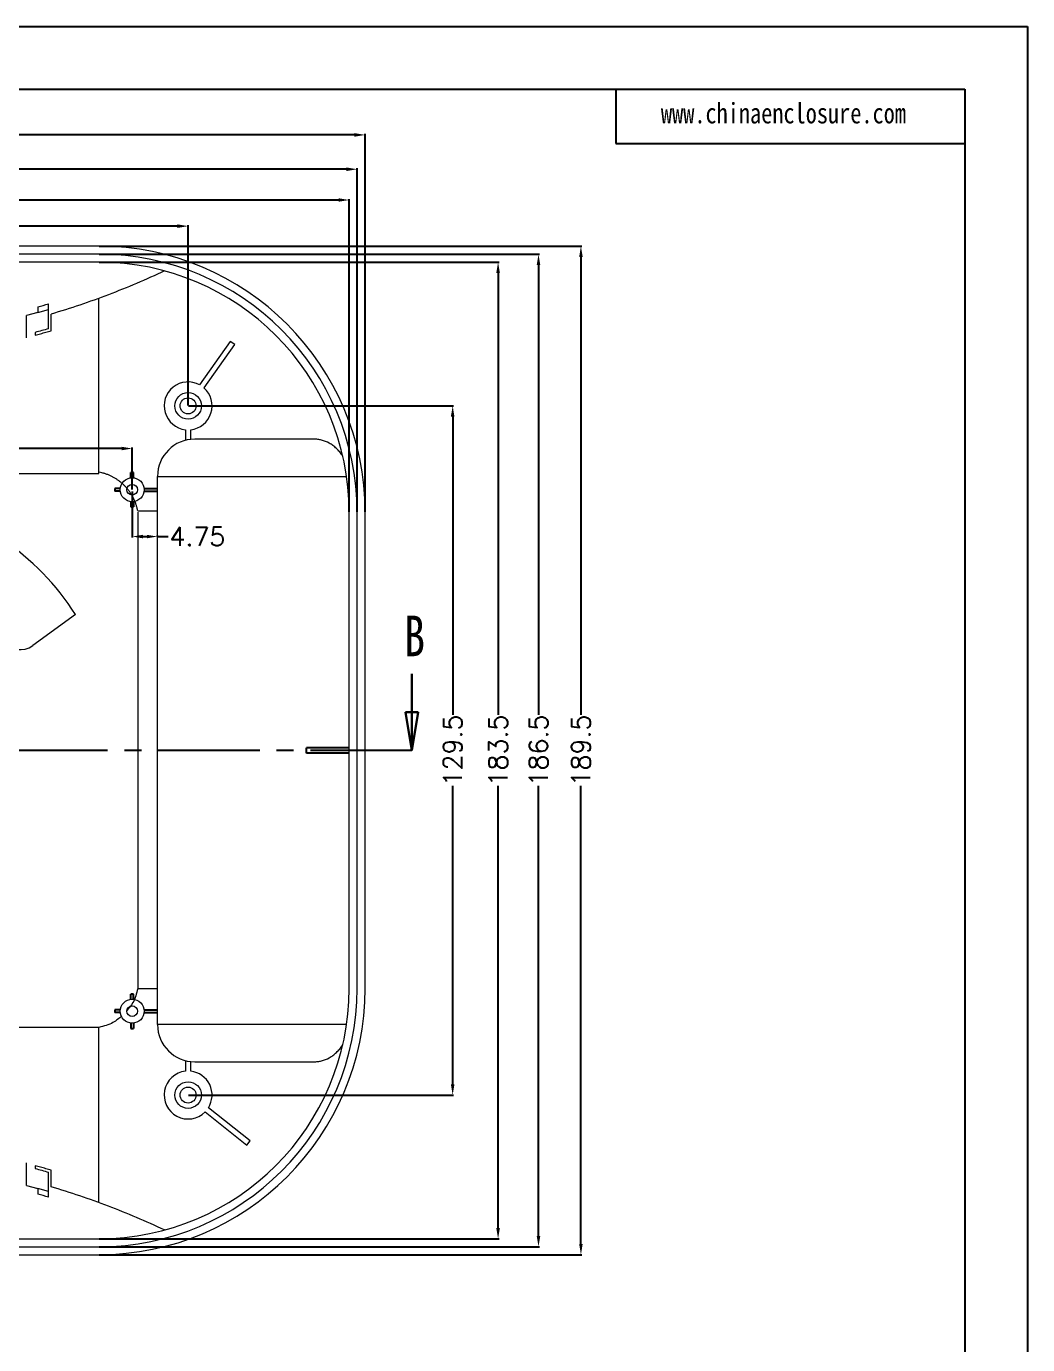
# Model space of a CAD drawing. Header units: inches. Extents: x 1848 to 4019, y 409 to 905.
# Drawn here: x 3196.3 to 3384.4, y 657.5 to 905.2 of the extents above; entities that cross this region are included whole.
import ezdxf

# ---------------------------------------------------------------- set-up
doc = ezdxf.new("R2010")
doc.units = ezdxf.units.IN
doc.linetypes.add('CENTER2', pattern=[28.575, 19.05, -3.175, 3.175, -3.175])
doc.layers.add('文字', color=81, linetype='Continuous')
doc.styles.add('SLDTEXTSTYLE0', font='TXT', dxfattribs={"width": 0.75})
doc.styles.get("Standard").update_dxf_attribs({"font": 'txt', "bigfont": 'gbcbig.shx'})
doc.styles.add('宋体', font='', dxfattribs={"width": 0.8, "height": 3.5})
doc.styles.get('宋体').set_extended_font_data('SimSun')
doc.dimstyles.new('3.5', dxfattribs={"dimtxt": 3.5, "dimasz": 2, "dimexe": 0.18, "dimexo": 0.0625, "dimgap": 0.25, "dimtad": 0, "dimzin": 12, "dimdsep": 46, "dimtxsty": 'Standard', "dimcen": 1, "dimclrd": 3, "dimclre": 3, "dimadec": 0, "dimazin": 0, "dimtfac": 1, "dimtofl": 0, "dimtmove": 0, "dimatfit": 3, "dimfxl": 0, "dimtolj": 1, "dimtzin": 0, "dimarcsym": 0})

# ---------------------------------------------------------------- blocks, each defined once
blk = doc.blocks.new('_CLOSED')
at = {"color": 0, "linetype": 'ByBlock', "lineweight": -2}
for p, q in [((-1, 0.166667), (0, 0)), ((-1, 0.166667), (-1, -0.166667)), ((0, 0), (-1, -0.166667)), ((0, 0), (-1, 0))]:
    blk.add_line(p, q, dxfattribs=at)
blk = doc.blocks.new('*D80')
at = {"color": 3, "lineweight": -2, "transparency": 16777216}
for p, q in [((3103.68, 833.98), (3103.68, 867.87)), ((3105.68, 867.69), (3160.84, 867.69)), ((3224.68, 867.69), (3169.51, 867.69)), ((3226.68, 833.98), (3226.68, 867.87))]:
    blk.add_line(p, q, dxfattribs=at)
at = {"color": 3, "transparency": 16777216}
for points in [[(3105.68, 868.02), (3105.68, 867.35), (3103.68, 867.69)], [(3224.68, 868.02), (3224.68, 867.35), (3226.68, 867.69)]]:
    blk.add_solid(points, dxfattribs=at)
at = {"layer": 'Defpoints', "color": 0, "transparency": 16777216}
for p in [(3226.68, 867.69), (3103.68, 833.91), (3226.68, 833.91)]:
    blk.add_point(p, dxfattribs=at)
at = {"color": 0, "transparency": 16777216, "insert": (3165.18, 867.69), "char_height": 3.5, "attachment_point": 5}
blk.add_mtext('\\A1;123', dxfattribs=at)
blk = doc.blocks.new('*D81')
at = {"color": 3, "lineweight": -2, "transparency": 16777216}
for p, q in [((3073.43, 813.98), (3073.43, 872.78)), ((3075.43, 872.6), (3158.51, 872.6)), ((3254.93, 872.6), (3171.84, 872.6)), ((3256.93, 813.98), (3256.93, 872.78))]:
    blk.add_line(p, q, dxfattribs=at)
at = {"color": 3, "transparency": 16777216}
for points in [[(3075.43, 872.93), (3075.43, 872.27), (3073.43, 872.6)], [(3254.93, 872.93), (3254.93, 872.27), (3256.93, 872.6)]]:
    blk.add_solid(points, dxfattribs=at)
at = {"layer": 'Defpoints', "color": 0, "transparency": 16777216}
for p in [(3256.93, 872.6), (3073.43, 813.91), (3256.93, 813.91)]:
    blk.add_point(p, dxfattribs=at)
at = {"color": 0, "transparency": 16777216, "insert": (3165.18, 872.6), "char_height": 3.5, "attachment_point": 5}
blk.add_mtext('\\A1;183.5', dxfattribs=at)
blk = doc.blocks.new('*D82')
at = {"color": 3, "lineweight": -2, "transparency": 16777216}
for p, q in [((3071.93, 813.98), (3071.93, 878.56)), ((3073.93, 878.38), (3158.51, 878.38)), ((3256.43, 878.38), (3171.84, 878.38)), ((3258.43, 813.98), (3258.43, 878.56))]:
    blk.add_line(p, q, dxfattribs=at)
at = {"color": 3, "transparency": 16777216}
for points in [[(3073.93, 878.71), (3073.93, 878.05), (3071.93, 878.38)], [(3256.43, 878.71), (3256.43, 878.05), (3258.43, 878.38)]]:
    blk.add_solid(points, dxfattribs=at)
at = {"layer": 'Defpoints', "color": 0, "transparency": 16777216}
for p in [(3071.93, 878.38), (3071.93, 813.91), (3258.43, 813.91)]:
    blk.add_point(p, dxfattribs=at)
at = {"color": 0, "transparency": 16777216, "insert": (3165.18, 878.38), "char_height": 3.5, "attachment_point": 5}
blk.add_mtext('\\A1;186.5', dxfattribs=at)
blk = doc.blocks.new('*D83')
at = {"color": 3, "lineweight": -2, "transparency": 16777216}
for p, q in [((3070.43, 813.98), (3070.43, 885.01)), ((3072.43, 884.83), (3158.51, 884.83)), ((3257.93, 884.83), (3171.84, 884.83)), ((3259.93, 813.98), (3259.93, 885.01))]:
    blk.add_line(p, q, dxfattribs=at)
at = {"color": 3, "transparency": 16777216}
for points in [[(3072.43, 885.17), (3072.43, 884.5), (3070.43, 884.83)], [(3257.93, 885.17), (3257.93, 884.5), (3259.93, 884.83)]]:
    blk.add_solid(points, dxfattribs=at)
at = {"layer": 'Defpoints', "color": 0, "transparency": 16777216}
for p in [(3070.43, 884.83), (3070.43, 813.91), (3259.93, 813.91)]:
    blk.add_point(p, dxfattribs=at)
at = {"color": 0, "transparency": 16777216, "insert": (3165.18, 884.83), "char_height": 3.5, "attachment_point": 5}
blk.add_mtext('\\A1;189.5', dxfattribs=at)
blk = doc.blocks.new('*D84')
at = {"color": 3, "lineweight": -2, "transparency": 16777216}
for p, q in [((3226.74, 833.91), (3276.56, 833.91)), ((3276.38, 831.91), (3276.38, 775.83)), ((3276.38, 706.41), (3276.38, 762.5)), ((3226.74, 704.41), (3276.56, 704.41))]:
    blk.add_line(p, q, dxfattribs=at)
at = {"color": 3, "transparency": 16777216}
for points in [[(3276.04, 831.91), (3276.71, 831.91), (3276.38, 833.91)], [(3276.04, 706.41), (3276.71, 706.41), (3276.38, 704.41)]]:
    blk.add_solid(points, dxfattribs=at)
at = {"layer": 'Defpoints', "color": 0, "transparency": 16777216}
for p in [(3226.68, 833.91), (3226.68, 704.41), (3276.38, 704.41)]:
    blk.add_point(p, dxfattribs=at)
at = {"color": 0, "transparency": 16777216, "insert": (3276.38, 769.16), "char_height": 3.5, "attachment_point": 5, "rotation": 90}
blk.add_mtext('\\A1;129.5', dxfattribs=at)
blk = doc.blocks.new('*D85')
at = {"color": 3, "lineweight": -2, "transparency": 16777216}
for p, q in [((3209.99, 860.91), (3285.09, 860.91)), ((3284.91, 858.91), (3284.91, 775.83)), ((3284.91, 679.41), (3284.91, 762.5)), ((3209.99, 677.41), (3285.09, 677.41))]:
    blk.add_line(p, q, dxfattribs=at)
at = {"color": 3, "transparency": 16777216}
for points in [[(3284.57, 858.91), (3285.24, 858.91), (3284.91, 860.91)], [(3284.57, 679.41), (3285.24, 679.41), (3284.91, 677.41)]]:
    blk.add_solid(points, dxfattribs=at)
at = {"layer": 'Defpoints', "color": 0, "transparency": 16777216}
for p in [(3209.93, 860.91), (3284.91, 860.91), (3209.93, 677.41)]:
    blk.add_point(p, dxfattribs=at)
at = {"color": 0, "transparency": 16777216, "insert": (3284.91, 769.16), "char_height": 3.5, "attachment_point": 5, "rotation": 90}
blk.add_mtext('\\A1;183.5', dxfattribs=at)
blk = doc.blocks.new('*D86')
at = {"color": 3, "lineweight": -2, "transparency": 16777216}
for p, q in [((3209.99, 862.41), (3292.68, 862.41)), ((3292.5, 860.41), (3292.5, 775.83)), ((3292.5, 677.91), (3292.5, 762.5)), ((3209.99, 675.91), (3292.68, 675.91))]:
    blk.add_line(p, q, dxfattribs=at)
at = {"color": 3, "transparency": 16777216}
for points in [[(3292.17, 860.41), (3292.83, 860.41), (3292.5, 862.41)], [(3292.17, 677.91), (3292.83, 677.91), (3292.5, 675.91)]]:
    blk.add_solid(points, dxfattribs=at)
at = {"layer": 'Defpoints', "color": 0, "transparency": 16777216}
for p in [(3209.93, 862.41), (3292.5, 862.41), (3209.93, 675.91)]:
    blk.add_point(p, dxfattribs=at)
at = {"color": 0, "transparency": 16777216, "insert": (3292.5, 769.16), "char_height": 3.5, "attachment_point": 5, "rotation": 90}
blk.add_mtext('\\A1;186.5', dxfattribs=at)
blk = doc.blocks.new('*D87')
at = {"color": 3, "lineweight": -2, "transparency": 16777216}
for p, q in [((3209.99, 863.91), (3300.65, 863.91)), ((3300.47, 861.91), (3300.47, 775.83)), ((3300.47, 676.41), (3300.47, 762.5)), ((3209.99, 674.41), (3300.65, 674.41))]:
    blk.add_line(p, q, dxfattribs=at)
at = {"color": 3, "transparency": 16777216}
for points in [[(3300.14, 861.91), (3300.8, 861.91), (3300.47, 863.91)], [(3300.14, 676.41), (3300.8, 676.41), (3300.47, 674.41)]]:
    blk.add_solid(points, dxfattribs=at)
at = {"layer": 'Defpoints', "color": 0, "transparency": 16777216}
for p in [(3209.93, 863.91), (3209.93, 674.41), (3300.47, 674.41)]:
    blk.add_point(p, dxfattribs=at)
at = {"color": 0, "transparency": 16777216, "insert": (3300.47, 769.16), "char_height": 3.5, "attachment_point": 5, "rotation": 90}
blk.add_mtext('\\A1;189.5', dxfattribs=at)
blk = doc.blocks.new('*D91')
at = {"color": 3, "lineweight": -2, "transparency": 16777216}
for p, q in [((3135.18, 818.23), (3135.18, 826.08)), ((3137.18, 825.9), (3173.09, 825.9)), ((3214.18, 825.9), (3178.26, 825.9)), ((3216.18, 818.23), (3216.18, 826.08))]:
    blk.add_line(p, q, dxfattribs=at)
at = {"color": 3, "transparency": 16777216}
for points in [[(3137.18, 826.23), (3137.18, 825.57), (3135.18, 825.9)], [(3214.18, 826.23), (3214.18, 825.57), (3216.18, 825.9)]]:
    blk.add_solid(points, dxfattribs=at)
at = {"layer": 'Defpoints', "color": 0, "transparency": 16777216}
for p in [(3216.18, 825.9), (3135.18, 818.16), (3216.18, 818.16)]:
    blk.add_point(p, dxfattribs=at)
at = {"color": 0, "transparency": 16777216, "insert": (3175.68, 825.9), "char_height": 3.5, "attachment_point": 5}
blk.add_mtext('\\A1;81', dxfattribs=at)
blk = doc.blocks.new('*D95')
at = {"color": 3, "lineweight": -2, "transparency": 16777216}
for p, q in [((3216.18, 817.85), (3216.18, 809.18)), ((3218.18, 809.36), (3218.93, 809.36)), ((3220.93, 809.42), (3220.93, 809.54)), ((3220.93, 809.36), (3222.93, 809.36))]:
    blk.add_line(p, q, dxfattribs=at)
at = {"color": 3, "transparency": 16777216}
for points in [[(3218.18, 809.69), (3218.18, 809.03), (3216.18, 809.36)], [(3218.93, 809.69), (3218.93, 809.03), (3220.93, 809.36)]]:
    blk.add_solid(points, dxfattribs=at)
at = {"layer": 'Defpoints', "color": 0, "transparency": 16777216}
for p in [(3216.18, 817.91), (3220.93, 809.36), (3220.93, 809.36)]:
    blk.add_point(p, dxfattribs=at)
at = {"color": 0, "transparency": 16777216, "insert": (3228.43, 809.36), "char_height": 3.5, "attachment_point": 5}
blk.add_mtext('\\A1;4.75', dxfattribs=at)

msp = doc.modelspace()

# ---------------------------------------------------------------- linework, layer by layer
for p, q in [((2683.705, 905.229), (3384.387, 905.229)), ((3384.387, 905.229), (3384.387, 409.797)), ((2701.835, 893.433), (3372.591, 893.433)), ((3307.058, 893.433), (3307.058, 883.194)), ((3372.591, 893.433), (3372.591, 421.593)), ((3307.058, 883.194), (3372.591, 883.194)), ((3215.927, 820.4), (3215.927, 821.4)), ((3216.427, 821.4), (3215.927, 821.4)), ((3216.427, 820.4), (3216.427, 821.4)), ((3213.941, 818.414), (3212.941, 818.414)), ((3212.941, 818.414), (3212.941, 817.914)), ((3213.941, 817.914), (3212.941, 817.914)), ((3218.413, 818.414), (3220.927, 818.414)), ((3218.413, 817.914), (3220.927, 817.914)), ((3215.927, 815.928), (3215.927, 814.928)), ((3216.427, 815.928), (3216.427, 814.928)), ((3215.927, 814.928), (3216.427, 814.928)), ((3256.927, 769.664), (3248.927, 769.664)), ((3248.927, 768.664), (3248.927, 769.664)), ((3256.927, 768.664), (3248.927, 768.664)), ((3215.927, 722.4), (3215.927, 723.4)), ((3216.427, 723.4), (3215.927, 723.4)), ((3216.427, 722.4), (3216.427, 723.4)), ((3213.941, 720.414), (3212.941, 720.414)), ((3212.941, 720.414), (3212.941, 719.914)), ((3213.941, 719.914), (3212.941, 719.914)), ((3218.413, 720.414), (3220.927, 720.414)), ((3218.413, 719.914), (3220.927, 719.914)), ((3215.927, 717.928), (3215.927, 716.928)), ((3215.927, 716.928), (3216.427, 716.928)), ((3216.427, 717.928), (3216.427, 716.928))]:
    msp.add_line(p, q)
at = {"color": 7, "linetype": 'Continuous', "lineweight": 15}
for p, q in [((3209.927, 863.914), (3120.427, 863.914)), ((3209.927, 862.414), (3120.427, 862.414)), ((3209.927, 860.914), (3120.427, 860.914)), ((3198.427, 852.523), (3198.427, 851.486)), ((3200.427, 848.41), (3200.427, 853.094)), ((3209.927, 821.206), (3209.927, 854.129)), ((3198.427, 851.486), (3196.294, 850.922)), ((3196.294, 846.676), (3196.294, 850.922)), ((3198.427, 851.486), (3200.427, 852.052)), ((3200.927, 848.033), (3200.927, 851.156)), ((3197.927, 847.726), (3197.927, 847.209)), ((3234.607, 846.031), (3228.845, 837.858)), ((3229.663, 837.282), (3235.424, 845.455)), ((3235.424, 845.455), (3234.607, 846.031)), ((3226.177, 829.442), (3226.177, 827.442)), ((3227.177, 827.624), (3227.177, 829.442)), ((3250.267, 827.664), (3227.927, 827.664)), ((3120.427, 821.206), (3209.927, 821.206)), ((3220.927, 717.664), (3220.927, 820.664)), ((3220.927, 820.664), (3256.44, 820.664)), ((3217.219, 814.164), (3220.927, 814.164)), ((3217.219, 813.914), (3217.219, 724.414)), ((3256.927, 724.414), (3256.927, 813.914)), ((3258.427, 724.414), (3258.427, 813.914)), ((3259.927, 724.414), (3259.927, 813.914)), ((3205.535, 794.686), (3197.501, 788.868)), ((3217.219, 724.414), (3220.927, 724.414)), ((3209.927, 717.123), (3120.427, 717.123)), ((3209.927, 684.2), (3209.927, 717.123)), ((3256.44, 717.664), (3220.927, 717.664)), ((3226.177, 710.887), (3226.177, 708.887)), ((3227.177, 708.887), (3227.177, 710.705)), ((3227.927, 710.664), (3250.267, 710.664)), ((3229.863, 701.236), (3237.683, 695.003)), ((3238.306, 695.785), (3230.486, 702.018)), ((3237.683, 695.003), (3238.306, 695.785)), ((3196.294, 687.407), (3196.294, 691.653)), ((3197.927, 691.12), (3197.927, 690.603)), ((3200.427, 685.235), (3200.427, 689.919)), ((3200.927, 687.173), (3200.927, 690.296)), ((3196.294, 687.407), (3198.427, 686.843)), ((3198.427, 686.843), (3198.427, 685.806)), ((3200.427, 686.277), (3198.427, 686.843)), ((3120.427, 677.414), (3209.927, 677.414)), ((3120.427, 675.914), (3209.927, 675.914)), ((3120.427, 674.414), (3209.927, 674.414))]:
    msp.add_line(p, q, dxfattribs=at)
at = {"color": 7, "linetype": 'Continuous', "lineweight": 30}
msp.add_line((3268.702, 783.564), (3268.702, 769.164), dxfattribs=at)
at = {"color": 1, "linetype": 'CENTER2'}
msp.add_line((3268.702, 769.164), (3059.533, 769.164), dxfattribs=at)
at = {"color": 7, "linetype": 'Continuous', "lineweight": 15}
for centre, radius in [((3226.677, 833.914), 2.5), ((3226.677, 833.914), 1.5), ((3216.177, 818.164), 2.25), ((3216.177, 818.164), 1), ((3216.177, 720.164), 2.25), ((3216.177, 720.164), 1), ((3226.677, 704.414), 2.5), ((3226.677, 704.414), 1.5)]:
    msp.add_circle(centre, radius, dxfattribs=at)
for centre, radius, start, end in [((3209.927, 813.914), 50, 0, 90), ((3209.927, 813.914), 48.5, 0, 90), ((3209.927, 813.914), 47, 0, 90), ((3162.386, 982.541), 134.921, 285.49361, 286.37689), ((3226.677, 833.914), 4.5, 61.20007, 263.62063), ((3226.677, 833.914), 4.5, 276.37937, 48.44133), ((3227.927, 820.664), 7, 90, 180), ((3165.177, 769.164), 47.75, 32.30839, 56.2361), ((3195.155, 792.108), 4, 217.42844, 305.91049), ((3209.927, 724.414), 47, 270, 0), ((3209.927, 724.414), 48.5, 270, 0), ((3209.927, 724.414), 50, 270, 0), ((3227.927, 717.664), 7, 180, 270), ((3226.677, 704.414), 4.5, 96.37937, 315.06476), ((3226.677, 704.414), 4.5, 327.8235, 83.62063), ((3162.386, 555.788), 134.921, 73.62311, 74.50639)]:
    msp.add_arc(centre, radius, start, end, dxfattribs=at)
for points, knots in [([(3222.237, 859.274), (3220.501, 858.46), (3218.752, 857.678), (3215.238, 856.183), (3213.472, 855.47), (3208.146, 853.436), (3204.557, 852.221), (3200.927, 851.156)], [0, 0, 0, 0, 0.25, 0.25, 0.5, 0.5, 1, 1, 1, 1]), ([(3197.927, 847.209), (3198.261, 847.297), (3198.929, 847.474), (3199.929, 847.749), (3200.594, 847.938), (3200.927, 848.033)], [0, 0, 0, 0, 0.33268763, 0.66601476, 1, 1, 1, 1]), ([(3255.72, 824.5), (3255.541, 824.772), (3255.35, 825.028), (3254.956, 825.498), (3254.752, 825.714), (3254.33, 826.11), (3254.113, 826.291), (3253.665, 826.619), (3253.433, 826.768), (3252.73, 827.159), (3252.251, 827.348), (3251.517, 827.538), (3251.27, 827.585), (3250.77, 827.649), (3250.518, 827.664), (3250.267, 827.664)], [0, 0, 0, 0, 0.125, 0.125, 0.25, 0.25, 0.375, 0.375, 0.5, 0.5, 0.75, 0.75, 0.875, 0.875, 1, 1, 1, 1]), ([(3217.219, 814.164), (3217.2, 814.264), (3217.161, 814.463), (3217.091, 814.757), (3217.012, 815.047), (3216.925, 815.331), (3216.829, 815.611), (3216.725, 815.885), (3216.613, 816.154), (3216.493, 816.418), (3216.366, 816.676), (3216.231, 816.929), (3216.089, 817.176), (3215.94, 817.418), (3215.784, 817.654), (3215.621, 817.884), (3215.452, 818.108), (3215.276, 818.327), (3215.094, 818.54), (3214.905, 818.747), (3214.652, 819.008), (3214.326, 819.315), (3213.918, 819.658), (3213.488, 819.976), (3213.037, 820.271), (3212.567, 820.54), (3212.076, 820.783), (3211.566, 820.999), (3211.037, 821.184), (3210.49, 821.342), (3210.116, 821.418), (3209.927, 821.456)], [0, 0, 0, 0, 0.02781982, 0.05539819, 0.0827479, 0.10988186, 0.13681304, 0.16355454, 0.19011953, 0.21652125, 0.24277305, 0.26888834, 0.29488061, 0.32076342, 0.34655036, 0.37225513, 0.39789142, 0.42347299, 0.44901364, 0.47452717, 0.50002742, 0.54848382, 0.59703308, 0.64576985, 0.69478834, 0.74418223, 0.7940444, 0.84446686, 0.89554059, 0.94735542, 1, 1, 1, 1]), ([(3250.267, 710.664), (3250.518, 710.664), (3250.77, 710.68), (3251.269, 710.744), (3251.516, 710.791), (3252.248, 710.98), (3252.725, 711.169), (3253.425, 711.556), (3253.658, 711.704), (3254.108, 712.034), (3254.326, 712.215), (3254.749, 712.612), (3254.954, 712.829), (3255.35, 713.3), (3255.541, 713.556), (3255.72, 713.829)], [0, 0, 0, 0, 0.125, 0.125, 0.25, 0.25, 0.5, 0.5, 0.625, 0.625, 0.75, 0.75, 0.875, 0.875, 1, 1, 1, 1]), ([(3200.927, 690.296), (3200.594, 690.391), (3199.929, 690.58), (3198.929, 690.855), (3198.261, 691.031), (3197.927, 691.12)], [0, 0, 0, 0, 0.3339852, 0.6673124, 1, 1, 1, 1]), ([(3222.237, 679.055), (3220.501, 679.869), (3218.752, 680.651), (3215.238, 682.146), (3213.472, 682.859), (3208.146, 684.893), (3204.557, 686.108), (3200.927, 687.173)], [0, 0, 0, 0, 0.25, 0.25, 0.5, 0.5, 1, 1, 1, 1])]:
    msp.add_open_spline(points, degree=3, knots=knots, dxfattribs=at)
for points in [[(3200.427, 848.41), (3199.596, 848.174), (3198.763, 847.946), (3197.927, 847.726)], [(3197.927, 690.603), (3198.763, 690.383), (3199.596, 690.155), (3200.427, 689.919)]]:
    msp.add_open_spline(points, degree=3, dxfattribs=at)
at = {"color": 8, "linetype": 'Continuous', "lineweight": 15}
for points, knots in [([(3217.219, 724.414), (3216.986, 723.496), (3216.6, 721.968), (3215.596, 720.767), (3215.196, 720.289)], [0, 0, 0, 0, 0.6015904, 1, 1, 1, 1]), ([(3214.254, 719.294), (3213.712, 718.838), (3212.45, 717.773), (3210.844, 717.359), (3209.927, 717.123)], [0, 0, 0, 0, 0.42909302, 1, 1, 1, 1])]:
    msp.add_open_spline(points, degree=3, knots=knots, dxfattribs=at)

# ---------------------------------------------------------------- block references
at = {"color": 7, "linetype": 'Continuous', "lineweight": 30, "xscale": 7.199999999999989, "yscale": 7.199999999999989, "zscale": 1.2, "rotation": 270}
msp.add_blockref('_CLOSED', (3268.702, 769.164), dxfattribs=at)

# ---------------------------------------------------------------- texts
at = {"color": 7, "linetype": 'Continuous', "insert": (3267.283, 794.495), "char_height": 7.62, "attachment_point": 1, "style": 'SLDTEXTSTYLE0'}
msp.add_mtext('B', dxfattribs=at)
at = {"layer": '文字', "color": 0, "insert": (3315.5, 890.84), "char_height": 3.84462, "width": 67.54633, "attachment_point": 1, "style": '宋体'}
msp.add_mtext('www.chinaenclosure.com', dxfattribs=at)

# ---------------------------------------------------------------- dimensions: what is measured, and where the dimension line sits
for base, p1, p2, picture, middle in [((3070.427, 884.834), (3259.927, 813.914), (3070.427, 813.914), '*D83', (3165.177, 884.834)), ((3071.927, 878.379), (3258.427, 813.914), (3071.927, 813.914), '*D82', (3165.177, 878.379)), ((3216.177, 825.9), (3135.177, 818.164), (3216.177, 818.164), '*D91', (3175.677, 825.9)), ((3220.927, 809.358), (3216.177, 817.914), (3220.927, 809.358), '*D95', (3228.427, 809.358))]:
    dim = msp.add_linear_dim(base=base, p1=p1, p2=p2, dimstyle='3.5')
    dim.commit()
    dim.dimension.update_dxf_attribs({"geometry": picture, "text_midpoint": middle})
for base, p1, p2, picture, middle in [((3256.927, 872.599), (3073.427, 813.914), (3256.927, 813.914), '*D81', (3165.177, 872.599)), ((3226.677, 867.688), (3103.677, 833.914), (3226.677, 833.914), '*D80', (3165.177, 867.688))]:
    dim = msp.add_linear_dim(base=base, p1=p1, p2=p2, dimstyle='3.5')
    dim.commit()
    dim.dimension.update_dxf_attribs({"geometry": picture, "text_midpoint": middle, "dimtype": 160})
for base, p1, p2, picture, middle in [((3300.469, 674.414), (3209.927, 863.914), (3209.927, 674.414), '*D87', (3300.469, 769.164)), ((3292.501, 862.414), (3209.927, 675.914), (3209.927, 862.414), '*D86', (3292.501, 769.164)), ((3284.908, 860.914), (3209.927, 677.414), (3209.927, 860.914), '*D85', (3284.908, 769.164)), ((3276.378, 704.414), (3226.677, 833.914), (3226.677, 704.414), '*D84', (3276.378, 769.164))]:
    dim = msp.add_linear_dim(base=base, p1=p1, p2=p2, angle=90, dimstyle='3.5')
    dim.commit()
    dim.dimension.update_dxf_attribs({"geometry": picture, "text_midpoint": middle})

doc.saveas('drawing.dxf')
